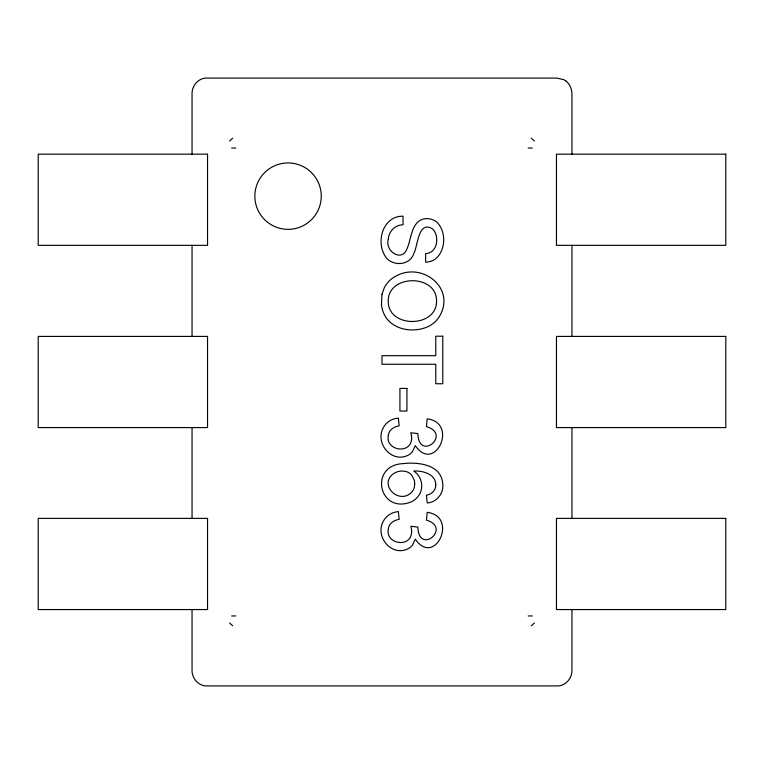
<?xml version="1.0" encoding="UTF-8"?>
<svg xmlns="http://www.w3.org/2000/svg" width="764" height="764" viewBox="0 0 764 764"><rect width="100%" height="100%" fill="white"/><g stroke="black" fill="none" stroke-linecap="round" stroke-linejoin="round"><path stroke-width="1.15" d="M229.601 141.015L232.695 138.179M531.305 625.821L534.399 622.985M231.664 148.044L235.809 148.044M528.191 148.044L532.336 148.044M231.664 615.956L235.809 615.956M528.191 615.956L532.336 615.956M531.305 138.179L534.399 141.015M229.601 622.985L232.695 625.821M566.134 81.194C569.944 84.25 571.959 89.149 571.949 93.972L571.949 154.166M571.949 245.339L571.949 336.408M571.949 427.592L571.949 518.384M571.949 609.557L571.949 670.028C572.322 678.317 565.303 686.435 556.755 685.919L207.245 685.919C198.707 686.425 191.688 678.308 192.05 670.028L192.05 609.557M192.05 154.166L192.05 93.972C191.707 85.692 198.678 77.565 207.245 78.081L556.755 78.081L563.746 79.637A14.067 13.79 51 0 1 566.134 81.204M192.05 245.339L192.05 336.408M192.05 427.592L192.05 518.384M436.55 301.226C436.798 328.109 387.797 328.377 388.236 301.111C387.845 274.047 437.17 273.779 436.55 301.226M388.313 435.595C385.228 449.862 408.921 454.714 411.433 440.379A13.561 13.561 0 0 0 411.404 435.27L410.831 432.768L417.851 433.57C418.863 462.23 452.183 434.258 426.417 426.608L427.2 418.815C459.088 422.969 434.62 474.1 415.282 445.593L412.598 451.457A13.914 13.914 0 0 1 405.913 456.175C390.098 461.666 375.468 442.709 383.041 428.27A18.021 18.021 0 0 1 394.396 418.777L398.369 418.042L399.142 425.834C394.062 426.675 388.628 429.931 388.313 435.595M388.313 529.108C385.228 543.376 408.921 548.227 411.433 533.893A13.561 13.561 0 0 0 411.404 528.784L410.831 526.281L417.851 527.093C418.863 555.743 452.183 527.771 426.417 520.122L427.2 512.329C459.088 516.483 434.62 567.623 415.282 539.107L412.598 544.971A13.914 13.914 0 0 1 405.913 549.688C390.098 555.189 375.468 536.223 383.041 521.783A18.021 18.021 0 0 1 394.396 512.291L398.369 511.555L399.142 519.348C394.062 520.188 388.628 523.445 388.313 529.108M388.351 239.027C384.464 250.955 401.854 262.806 407.05 248.692C411.49 238.788 411.08 221.78 424.23 218.781C428.766 218.007 433.455 219.383 437.018 222.257C446.338 231.778 445.842 249.952 435.795 258.738A17.582 17.582 0 0 1 427.506 262.023L425.643 262.176L425.643 253.61C437.61 253.228 439.844 236 432.615 228.952C418.128 219.812 417.832 246.123 413.954 253.19C409.638 267.094 389.077 266.665 383.862 253.763C376.356 238.922 384.263 215.725 403.039 216.202L403.039 224.778C395.189 224.845 388.761 231.282 388.351 239.027M414.728 483.641L414.317 487.308A10.782 10.782 0 0 1 410.383 493.41C398.063 503.686 379.431 485.255 392.648 474.31A15.471 15.471 0 0 1 402.179 471.025L405.016 471.292A11.336 11.336 0 0 1 411.815 475.323L414.355 480.346L414.728 483.641M435.767 484.92C435.977 490.23 431.507 494.518 426.417 495.187L427.2 502.979C437.046 502.378 444.266 492.704 442.681 483.068C440.904 464.416 418.013 461.895 403.277 463.605C368.391 465.028 378.715 515.012 411.433 501.824A18.661 18.661 0 0 0 419.961 493.573C423.829 485.818 421.098 475.666 413.735 471.025C422.597 470.538 435.852 473.966 435.767 484.92M381.971 294.169L381.437 304.865A29.328 29.328 0 0 0 387.195 319.209C397.07 330.879 415.11 332.636 428.508 326.429A26.31 26.31 0 0 0 440.599 314.338C454.504 286.92 421.986 262.501 396.974 275.565A26.702 26.702 0 0 0 384.387 287.579L381.971 294.169M207.541 154.166L38.2 154.166L38.2 245.339L207.541 245.339L207.541 154.166M725.8 154.166L556.459 154.166L556.459 245.339L725.8 245.339L725.8 154.166M442.786 336.208L435.767 336.208L435.767 355.69L382 355.69L382 364.266L435.767 364.266L435.767 383.748L442.786 383.748L442.786 336.208M207.541 336.408L38.2 336.408L38.2 427.592L207.541 427.592L207.541 336.408M725.8 336.408L556.459 336.408L556.459 427.592L725.8 427.592L725.8 336.408M406.935 388.427L399.925 388.427L399.925 411.022L406.935 411.022L406.935 388.427M207.541 518.384L38.2 518.384L38.2 609.557L207.541 609.557L207.541 518.384M725.8 518.384L556.459 518.384L556.459 609.557L725.8 609.557L725.8 518.384M264.583 219.621A33.196 33.196 0 0 0 320.126 204.733A33.196 33.196 0 0 0 279.471 164.079A33.196 33.196 0 0 0 264.583 219.621"/></g></svg>
